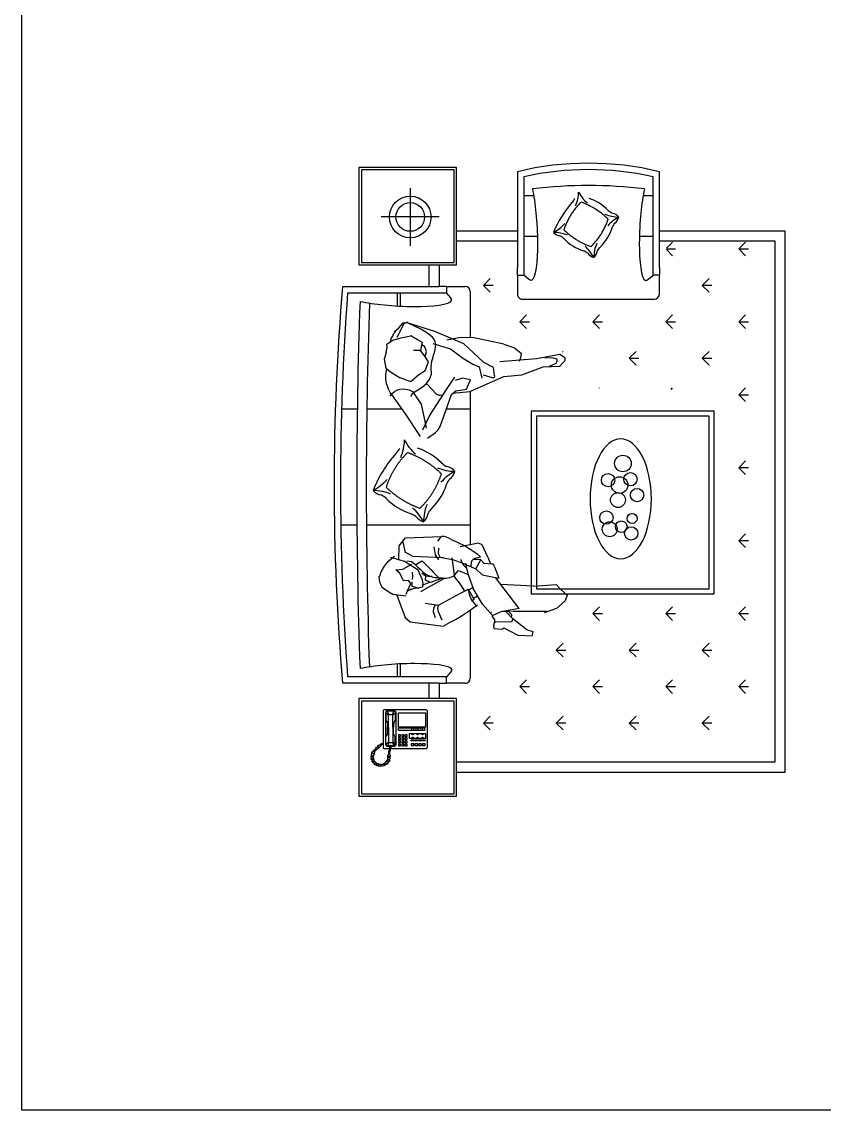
# Model space of a CAD drawing. Extents: x -42728 to 99010, y -18674 to 47645.
# Drawn here: x -38350 to -34399, y -8395 to -3036 of the extents above; entities that cross this region are included whole.
import ezdxf

# ---------------------------------------------------------------- set-up
doc = ezdxf.new("R2010")
doc.units = 0
doc.header["$LTSCALE"] = 100
doc.header["$MEASUREMENT"] = 0
doc.linetypes.add('DASHED', pattern=[0.75, 0.5, -0.25])
doc.layers.get('0').update_dxf_attribs({"linetype": 'CONTINUOUS'})
for name, color, linetype in [('3', 4, 'CONTINUOUS'), ('7', 7, 'CONTINUOUS'), ('LAYER2', 2, 'CONTINUOUS'), ('填充', 8, 'CONTINUOUS'), ('墙线', 2, 'CONTINUOUS'), ('家具', 223, 'CONTINUOUS'), ('家具线', 3, 'CONTINUOUS'), ('家具线1', 4, 'CONTINUOUS'), ('电气', 2, 'CONTINUOUS'), ('门', 1, 'CONTINUOUS')]:
    doc.layers.add(name, color=color, linetype=linetype)

# ---------------------------------------------------------------- blocks, each defined once
blk = doc.blocks.new('A$C0FBD7B58')
at = {"layer": '墙线', "color": 3}
for centre, radius in [((198.8, 198.6), 32.7), ((276.4, 231.3), 32.7), ((391.5, 206.8), 24.5), ((465.1, 202.7), 32.7), ((121.1, 161.8), 40.9), ((227.4, 145.5), 40.9), ((301, 137.3), 36.8), ((432.4, 153.6), 28.6), ((202.9, 88.3), 32.7), ((387.4, 80.1), 32.7), ((444.7, 96.5), 36.8)]:
    blk.add_circle(centre, radius, dxfattribs=at)
at = {"layer": '门', "color": 4}
blk.add_ellipse((295.1, 150.8), major_axis=(295.4, 0), ratio=0.510614, start_param=4.712389, end_param=10.995574, dxfattribs=at)
blk = doc.blocks.new('A$C47D16669')
at = {"layer": '3', "color": 3}
for points in [[(152.1, 352.5, 0.091296), (171.9, 447.7, 0.091296), (231.8, 371.1, 0.091296)], [(352.5, 295.9, 0.091296), (447.7, 275.8, 0.091296), (370.9, 216.1, 0.091296)], [(95.2, 151.8, 0.091296), (0, 171.9, 0.091296), (76.8, 231.6, 0.091296)], [(295.6, 95.2, 0.091296), (275.8, 0, 0.091296), (215.9, 76.6)]]:
    blk.add_lwpolyline(points, format="xyb", dxfattribs=at)
at = {"layer": '3', "color": 3, "linetype": 'DASHED', "ltscale": 30}
for points in [[(71.6, 189.8, 0.111006), (257.3, 74.3, 0.119549), (374.3, 262.2, 0.107813), (189.2, 378.1)], [(188.2, 377.9, 0.121865), (71.6, 189.8, 0.121865)]]:
    blk.add_lwpolyline(points, format="xyb", dxfattribs=at)
at = {"layer": '7'}
blk.add_lwpolyline([(275.8, 0, 0.159461), (301, 44.6, -0.076283), (321, 72.4, 0.115075), (402.6, 203.4, -0.076283), (418.7, 233.6, 0.159461), (447.7, 275.8)], format="xyb", dxfattribs=at)
for centre, radius, start, end in [((658.8, -97.5), 711.8, 138.38179, 157.76439), ((46.1, 454.2), 112.9, 315.58539, 333.03435), ((135.2, 81.5), 339.6, 45.13065, 71.38844), ((453.5, 403.1), 112.9, 225.77185, 243.2208), ((389, 227.5), 76.1, 39.47264, 79.6505), ((60.6, 227.7), 82.4, 222.65224, 258.89294), ((-6.1, 46.1), 112.9, 45.77185, 63.2208), ((312.2, 367.7), 339.6, 225.13065, 251.38844), ((166.6, -60.7), 112.9, 53.29829, 70.74724), ((307.5, 88.8), 94.3, 218.77541, 250.35713)]:
    blk.add_arc(centre, radius, start, end, dxfattribs=at)
blk = doc.blocks.new('A$C09271D64')
at = {"layer": '家具', "color": 1}
for p, q in [((142.6, 285.2), (142.6, 0)), ((0, 142.6), (285.2, 142.6))]:
    blk.add_line(p, q, dxfattribs=at)
for radius in [102.6, 70.6]:
    blk.add_circle((142.6, 142.6), radius, dxfattribs=at)
blk = doc.blocks.new('A$C12620C15')
at = {"layer": '电气', "color": 4, "linetype": 'ByBlock'}
for p, q in [((0, 392.4, 0), (3.8, 396.2, 0)), ((0, 392.4, 0), (0.1, 91.4, 0)), ((3.8, 396.2, 0), (266.7, 396.2, 0)), ((266.7, 396.2, 0), (270.5, 392.4, 0)), ((270.6, 139.2, 0), (270.5, 392.4, 0)), ((0.1, 91.4, 0), (3.9, 87.6, 0)), ((3.9, 87.6, 0), (266.8, 87.6, 0)), ((266.8, 87.6, 0), (270.6, 91.4, 0)), ((270.6, 91.4, 0), (270.6, 132.5, 0))]:
    blk.add_line(p, q, dxfattribs=at)
at = {"layer": '电气', "color": 3, "linetype": 'ByBlock'}
for p, q in [((21, 384.8, 0), (121.9, 384.8, 0)), ((21, 194.3, 0), (21, 384.8, 0)), ((121.9, 384.8, 0), (122, 194.3, 0)), ((165.7, 384.8, 0), (200, 384.8, 0)), ((165.8, 272.4, 0), (165.7, 384.8, 0)), ((200, 384.8, 0), (200, 272.4, 0)), ((209.6, 382.9, 0), (217.2, 382.9, 0)), ((209.6, 363.8, 0), (209.6, 382.9, 0)), ((217.2, 382.9, 0), (217.2, 363.8, 0)), ((238.1, 382.9, 0), (238.1, 363.8, 0)), ((249.6, 382.9, 0), (238.1, 382.9, 0)), ((249.6, 363.9, 0), (249.6, 382.9, 0)), ((125.7, 377.2, 0), (144.8, 377.2, 0)), ((125.8, 194.3, 0), (125.7, 377.2, 0)), ((125.7, 361.9, 0), (144.8, 361.9, 0)), ((125.7, 346.7, 0), (144.8, 346.7, 0)), ((125.7, 331.4, 0), (144.8, 331.4, 0)), ((125.7, 316.2, 0), (144.8, 316.2, 0)), ((144.8, 377.2, 0), (144.8, 194.3, 0)), ((169.6, 365.7, 0), (175.3, 365.7, 0)), ((169.6, 360, 0), (169.6, 365.7, 0)), ((175.3, 360, 0), (169.6, 360, 0)), ((169.6, 325.7, 0), (169.6, 331.4, 0)), ((169.6, 331.4, 0), (175.3, 331.4, 0)), ((175.3, 325.7, 0), (169.6, 325.7, 0)), ((175.3, 365.7, 0), (175.3, 360, 0)), ((175.3, 331.4, 0), (175.3, 325.7, 0)), ((190.5, 360, 0), (190.5, 365.7, 0)), ((190.5, 365.7, 0), (196.2, 365.7, 0)), ((196.2, 360, 0), (190.5, 360, 0)), ((190.5, 325.7, 0), (190.5, 331.5, 0)), ((190.5, 331.5, 0), (196.2, 331.5, 0)), ((196.2, 325.7, 0), (190.5, 325.7, 0)), ((196.2, 365.7, 0), (196.2, 360, 0)), ((196.2, 331.5, 0), (196.2, 325.7, 0)), ((217.2, 363.8, 0), (209.6, 363.8, 0)), ((209.6, 356.2, 0), (217.2, 356.2, 0)), ((209.6, 337.2, 0), (209.6, 356.2, 0)), ((217.2, 337.2, 0), (209.6, 337.2, 0)), ((209.6, 329.6, 0), (217.2, 329.6, 0)), ((209.6, 310.5, 0), (209.6, 329.6, 0)), ((217.2, 310.5, 0), (209.6, 310.5, 0)), ((217.2, 356.2, 0), (217.2, 337.2, 0)), ((217.2, 329.6, 0), (217.2, 310.5, 0)), ((238.1, 363.8, 0), (249.6, 363.9, 0)), ((238.1, 356.2, 0), (238.1, 337.2, 0)), ((249.6, 356.2, 0), (238.1, 356.2, 0)), ((238.1, 337.2, 0), (249.6, 337.2, 0)), ((238.1, 329.6, 0), (238.1, 310.5, 0)), ((249.6, 329.6, 0), (238.1, 329.6, 0)), ((238.1, 310.5, 0), (249.6, 310.5, 0)), ((249.6, 337.2, 0), (249.6, 356.2, 0)), ((249.6, 310.5, 0), (249.6, 329.6, 0)), ((125.7, 301, 0), (144.8, 301, 0)), ((125.8, 285.7, 0), (144.8, 285.7, 0)), ((200, 272.4, 0), (165.8, 272.4, 0)), ((169.6, 291.4, 0), (169.6, 297.2, 0)), ((169.6, 297.2, 0), (175.3, 297.2, 0)), ((175.3, 291.4, 0), (169.6, 291.4, 0)), ((175.3, 297.2, 0), (175.3, 291.4, 0)), ((186.7, 255.3, 0), (175.3, 255.2, 0)), ((175.3, 255.2, 0), (175.3, 240, 0)), ((175.3, 240, 0), (186.7, 240, 0)), ((175.3, 232.4, 0), (175.3, 217.1, 0)), ((186.7, 232.4, 0), (175.3, 232.4, 0)), ((186.7, 240, 0), (186.7, 255.3, 0)), ((186.7, 217.2, 0), (186.7, 232.4, 0)), ((190.5, 291.4, 0), (190.5, 297.2, 0)), ((190.5, 297.2, 0), (196.2, 297.2, 0)), ((196.2, 291.4, 0), (190.5, 291.4, 0)), ((196.2, 297.2, 0), (196.2, 291.4, 0)), ((207.7, 255.3, 0), (196.2, 255.3, 0)), ((196.2, 255.3, 0), (196.2, 240, 0)), ((196.2, 240, 0), (207.7, 240, 0)), ((207.7, 232.4, 0), (196.2, 232.4, 0)), ((196.2, 232.4, 0), (196.3, 217.2, 0)), ((207.7, 240, 0), (207.7, 255.3, 0)), ((207.7, 217.2, 0), (207.7, 232.4, 0)), ((209.6, 283.8, 0), (209.6, 302.9, 0)), ((209.6, 302.9, 0), (217.2, 302.9, 0)), ((217.2, 283.8, 0), (209.6, 283.8, 0)), ((217.2, 302.9, 0), (217.2, 283.8, 0)), ((219.1, 255.3, 0), (219.1, 240, 0)), ((230.5, 255.3, 0), (219.1, 255.3, 0)), ((219.1, 240, 0), (230.5, 240, 0)), ((219.1, 232.4, 0), (219.1, 217.2, 0)), ((230.5, 232.4, 0), (219.1, 232.4, 0)), ((230.5, 240, 0), (230.5, 255.3, 0)), ((230.5, 217.2, 0), (230.5, 232.4, 0)), ((249.6, 302.9, 0), (238.1, 302.9, 0)), ((238.1, 302.9, 0), (238.1, 283.8, 0)), ((238.1, 283.8, 0), (249.6, 283.8, 0)), ((251.5, 255.3, 0), (240.1, 255.3, 0)), ((240.1, 255.3, 0), (240.1, 240, 0)), ((240.1, 240, 0), (251.5, 240, 0)), ((251.5, 232.4, 0), (240.1, 232.4, 0)), ((240.1, 232.4, 0), (240.1, 217.2, 0)), ((249.6, 283.8, 0), (249.6, 302.9, 0)), ((251.5, 240, 0), (251.5, 255.3, 0)), ((251.5, 217.2, 0), (251.5, 232.4, 0)), ((15.3, 177.1, 0), (5.8, 169.5, 0)), ((5.8, 169.5, 0), (5.8, 112.3, 0)), ((7.7, 161.9, 0), (11.5, 169.5, 0)), ((7.7, 161.9, 0), (7.7, 116.2, 0)), ((32.4, 152.4, 0), (7.7, 161.9, 0)), ((11.5, 169.5, 0), (19.1, 171.4, 0)), ((245.8, 177.2, 0), (15.3, 177.1, 0)), ((19.1, 171.4, 0), (70.5, 171.4, 0)), ((19.1, 171.4, 0), (36.2, 154.3, 0)), ((122, 194.3, 0), (21, 194.3, 0)), ((36.2, 154.3, 0), (32.4, 152.4, 0)), ((122, 154.3, 0), (36.2, 154.3, 0)), ((70.5, 171.4, 0), (80.1, 167.6, 0)), ((80.1, 167.6, 0), (89.6, 161.9, 0)), ((89.6, 161.9, 0), (102.9, 160, 0)), ((102.9, 160, 0), (122, 160, 0)), ((158.2, 160, 0), (122, 160, 0)), ((122, 154.3, 0), (224.8, 154.3, 0)), ((144.8, 194.3, 0), (125.8, 194.3, 0)), ((171.5, 161.9, 0), (158.2, 160, 0)), ((181, 167.6, 0), (171.5, 161.9, 0)), ((175.3, 217.1, 0), (186.7, 217.2, 0)), ((186.7, 209.5, 0), (175.3, 209.5, 0)), ((175.3, 209.5, 0), (175.3, 194.3, 0)), ((175.3, 194.3, 0), (186.7, 194.3, 0)), ((190.5, 171.4, 0), (181, 167.6, 0)), ((186.7, 194.3, 0), (186.7, 209.5, 0)), ((242, 171.4, 0), (190.5, 171.4, 0)), ((196.3, 217.2, 0), (207.7, 217.2, 0)), ((207.7, 209.5, 0), (196.3, 209.5, 0)), ((196.3, 209.5, 0), (196.3, 194.3, 0)), ((196.3, 194.3, 0), (207.7, 194.3, 0)), ((207.7, 194.3, 0), (207.7, 209.5, 0)), ((217.2, 209.5, 0), (217.2, 194.3, 0)), ((228.6, 209.5, 0), (217.2, 209.5, 0)), ((217.2, 194.3, 0), (228.6, 194.3, 0)), ((219.1, 217.2, 0), (230.5, 217.2, 0)), ((242, 171.4, 0), (224.8, 154.3, 0)), ((224.8, 154.3, 0), (228.6, 152.4, 0)), ((228.6, 194.3, 0), (228.6, 209.5, 0)), ((228.6, 152.4, 0), (253.4, 161.9, 0)), ((240.1, 217.2, 0), (251.5, 217.2, 0)), ((240.1, 209.5, 0), (240.1, 194.3, 0)), ((251.5, 209.5, 0), (240.1, 209.5, 0)), ((240.1, 194.3, 0), (251.5, 194.3, 0)), ((249.6, 169.5, 0), (242, 171.4, 0)), ((255.3, 167.6, 0), (245.8, 177.2, 0)), ((253.4, 161.9, 0), (249.6, 169.5, 0)), ((251.5, 194.3, 0), (251.5, 209.5, 0)), ((253.4, 161.9, 0), (253.4, 140.9, 0)), ((255.3, 140.8, 0), (255.3, 167.6, 0)), ((5.8, 112.3, 0), (15.3, 102.8, 0)), ((32.4, 125.7, 0), (7.7, 116.2, 0)), ((7.7, 116.2, 0), (11.5, 108.5, 0)), ((11.5, 108.5, 0), (19.1, 106.6, 0)), ((15.3, 102.8, 0), (243.9, 102.9, 0)), ((19.1, 106.6, 0), (36.2, 123.8, 0)), ((19.1, 106.6, 0), (70.5, 106.6, 0)), ((32.4, 125.7, 0), (32.4, 152.4, 0)), ((36.2, 123.8, 0), (32.4, 125.7, 0)), ((122, 123.8, 0), (36.2, 123.8, 0)), ((70.5, 106.6, 0), (80.1, 110.5, 0)), ((80.1, 110.5, 0), (89.6, 116.2, 0)), ((89.6, 116.2, 0), (102.9, 118.1, 0)), ((102.9, 118.1, 0), (122, 118.1, 0)), ((122, 123.8, 0), (224.8, 123.8, 0)), ((158.2, 118.1, 0), (122, 118.1, 0)), ((171.5, 116.2, 0), (158.2, 118.1, 0)), ((181, 110.5, 0), (171.5, 116.2, 0)), ((190.6, 106.7, 0), (181, 110.5, 0)), ((242, 106.7, 0), (190.6, 106.7, 0)), ((224.8, 123.8, 0), (228.7, 125.7, 0)), ((242, 106.7, 0), (224.8, 123.8, 0)), ((228.7, 125.7, 0), (228.6, 152.4, 0)), ((228.7, 125.7, 0), (253.4, 116.2, 0)), ((236.7, 76.2, 0), (232.5, 87.6, 0)), ((240.1, 87.6, 0), (242.4, 79.2, 0)), ((249.6, 108.6, 0), (242, 106.7, 0)), ((242.4, 79.2, 0), (248.5, 71.5, 0)), ((243.9, 102.9, 0), (255.3, 112.4, 0)), ((247.7, 141, 0), (264.1, 140.7, 0)), ((247.7, 135.2, 0), (247.7, 141, 0)), ((263, 134.1, 0), (247.7, 135.2, 0)), ((253.4, 116.2, 0), (249.6, 108.6, 0)), ((253.4, 134.8, 0), (253.4, 116.2, 0)), ((255.3, 112.4, 0), (255.3, 134.7, 0)), ((275.3, 131.5, 0), (263, 134.1, 0)), ((264.1, 140.7, 0), (283.4, 136.1, 0)), ((293.5, 126.8, 0), (275.3, 131.5, 0)), ((283.4, 136.1, 0), (301.6, 131.5, 0)), ((302.7, 125.7, 0), (293.5, 126.8, 0)), ((301.6, 131.5, 0), (311.6, 131.8, 0)), ((312.7, 126.1, 0), (302.7, 125.7, 0)), ((311.6, 131.8, 0), (313.9, 130.7, 0)), ((317.8, 119.1, 0), (312.7, 126.1, 0)), ((313.9, 130.7, 0), (318.1, 134.9, 0)), ((326.6, 120.7, 0), (317.8, 119.1, 0)), ((318.1, 134.9, 0), (327.4, 135.7, 0)), ((350.9, 118.7, 0), (326.6, 120.7, 0)), ((327.4, 135.7, 0), (329.3, 124.5, 0)), ((329.3, 124.5, 0), (335.9, 135.3, 0)), ((335.9, 135.3, 0), (346.3, 134.6, 0)), ((346.3, 134.6, 0), (347.5, 122.2, 0)), ((347.5, 122.2, 0), (355.9, 133, 0)), ((369.5, 104.1, 0), (350.9, 118.7, 0)), ((355.9, 133, 0), (364.8, 128, 0)), ((364.8, 128, 0), (362.5, 116.4, 0)), ((362.5, 116.4, 0), (373.3, 121.8, 0)), ((380.3, 83.7, 0), (369.5, 104.1, 0)), ((373.3, 121.8, 0), (380.2, 116.1, 0)), ((380.2, 116.1, 0), (373.7, 107.2, 0)), ((373.7, 107.2, 0), (384.1, 108.7, 0)), ((382.2, 60.5, 0), (380.3, 83.7, 0)), ((388.7, 101.4, 0), (381, 92.1, 0)), ((381, 92.1, 0), (393.8, 93.3, 0)), ((384.1, 108.7, 0), (388.7, 101.4, 0)), ((396.1, 85.2, 0), (385.7, 80.2, 0)), ((385.7, 80.2, 0), (396.1, 75.6, 0)), ((393.8, 93.3, 0), (396.1, 85.2, 0)), ((242.1, 70.8, 0), (236.7, 76.2, 0)), ((245.8, 66.8, 0), (242.1, 70.8, 0)), ((243.1, 59.7, 0), (245.8, 66.8, 0)), ((246.5, 56.4, 0), (243.1, 59.7, 0)), ((252.2, 59.1, 0), (246.5, 56.4, 0)), ((248.5, 71.5, 0), (251.2, 69.5, 0)), ((248.5, 54.4, 0), (252.2, 59.1, 0)), ((253.9, 49.3, 0), (248.5, 54.4, 0)), ((251.2, 69.5, 0), (250.8, 65.5, 0)), ((250.8, 65.5, 0), (254.9, 69.5, 0)), ((264.9, 53.4, 0), (253.9, 49.3, 0)), ((254.9, 69.5, 0), (268.6, 54, 0)), ((259.6, 43, 0), (264.9, 53.4, 0)), ((268, 34.3, 0), (259.6, 43, 0)), ((280, 36.3, 0), (268, 34.3, 0)), ((268.6, 54, 0), (290.1, 28.9, 0)), ((274.7, 27.5, 0), (280, 36.3, 0)), ((282.4, 20.2, 0), (274.7, 27.5, 0)), ((290.8, 23.2, 0), (282.4, 20.2, 0)), ((289.6, 11.6, 0), (290.8, 23.1, 0)), ((301.2, 8.1, 0), (289.6, 11.6, 0)), ((290.8, 28.5, 0), (327, 15.8, 0)), ((305.4, 19.3, 0), (301.2, 8.1, 0)), ((305, 6.9, 0), (305.4, 19.3, 0)), ((313.9, 4.2, 0), (305, 6.9, 0)), ((321.6, 12.3, 0), (313.9, 4.2, 0)), ((321.6, 1.9, 0), (321.6, 12.3, 0)), ((331.3, 0, 0), (321.6, 1.9, 0)), ((327, 15.8, 0), (356, 21.2, 0)), ((334.8, 12, 0), (331.3, 0, 0)), ((340.5, 1.9, 0), (334.8, 12, 0)), ((348.3, 3.5, 0), (340.5, 1.9, 0)), ((347.9, 15.4, 0), (348.3, 3.5, 0)), ((358.3, 6.2, 0), (347.9, 15.4, 0)), ((356, 21.2, 0), (372.6, 38.2, 0)), ((366, 9.3, 0), (358.3, 6.2, 0)), ((372.9, 15, 0), (362.5, 20.4, 0)), ((362.5, 20.4, 0), (366, 9.3, 0)), ((372.6, 38.2, 0), (382.2, 60.5, 0)), ((383.4, 26.2, 0), (372.9, 30.9, 0)), ((372.9, 30.9, 0), (377.6, 20.1, 0)), ((377.6, 20.1, 0), (372.9, 15, 0)), ((390.3, 39.3, 0), (378.7, 40.5, 0)), ((378.7, 40.5, 0), (388.8, 32.4, 0)), ((388.8, 32.4, 0), (383.4, 26.2, 0)), ((396.8, 69, 0), (385.7, 66.3, 0)), ((385.7, 66.3, 0), (398, 62.1, 0)), ((396.1, 54.8, 0), (385.7, 54.4, 0)), ((385.7, 54.4, 0), (393.4, 45.5, 0)), ((393.4, 45.5, 0), (390.3, 39.3, 0)), ((396.1, 75.6, 0), (396.8, 69, 0)), ((398, 62.1, 0), (396.1, 54.8, 0))]:
    blk.add_line(p, q, dxfattribs=at)
blk = doc.blocks.new('A$C2AE94D72')
at = {"layer": '填充'}
h = blk.add_hatch(dxfattribs=at)
h.set_pattern_fill('GRASS', color=251, scale=10, style=0)
h.set_pattern_definition([(90, (-474673.19, -42004.72), (-179.605, 179.605), [47.625, -311.585]), (45, (-474673.19, -42004.72), (-179.60512, 179.60512), [47.625, -206.375]), (135, (-474673.19, -42004.72), (-179.60512, -179.60512), [47.625, -206.375])])
h.paths.add_polyline_path([(2812.4, 2053.8), (331.1, 2053.8), (331.1, 1602.3), (617.6, 1602.3), (629.7, 848.4), (327.1, 828.2), (314.9, 691.2), (419.8, 566.2), (544.9, 521.8), (553, 662.9), (815.3, 662.9), (795.1, 759.7), (932.3, 921), (847.5, 985.5), (956.5, 1166.9), (1081.5, 957.2), (1097.7, 1864.3), (2070.1, 1864.3), (2066, 1828.1), (2094.3, 1154.8), (2211.3, 1154.8), (2328.3, 973.4), (2550.2, 739.5), (2812.4, 630.7)])
at = {"color": 3}
for p, q in [((140.2, 1536.6), (140.2, 1487.8)), ((338.2, 1469.5), (338.2, 1536.6)), ((338.2, 900.2), (338.2, 967.2)), ((140.2, 949), (140.2, 900.2)), ((1190, 637), (1190, 519)), ((1761.5, 637), (1761.5, 125.1)), ((617.5, 292.3), (683.4, 292.3)), ((682.7, 278), (617.5, 278)), ((1190, 298.9), (1190, 128.4)), ((2443.3, 292.3), (2509.3, 292.3)), ((2509.3, 278), (2444, 278)), ((1190, 81.5), (1190, 6.7)), ((1761.5, 78.1), (1761.5, 0))]:
    blk.add_line(p, q, dxfattribs=at)
at = {"color": 8}
for p, q in [((932.9, 1096.1), (920.9, 1078.3)), ((920.9, 1078.3), (943.2, 963.1)), ((979.8, 1078.6), (958.6, 1096.6)), ((982.2, 995.4), (979.8, 1078.6)), ((2053.6, 1059.3), (2077.5, 1081.4)), ((2077.5, 1081.4), (2106.7, 1113.3)), ((2106.7, 1113.3), (2135.1, 1103.7)), ((2135.1, 1103.7), (2172.1, 1062.2)), ((940, 1046.5), (937.9, 1003.7)), ((945.3, 1064.1), (940, 1046.5)), ((954.8, 1064.7), (945.3, 1064.1)), ((963.6, 1060), (954.8, 1064.7)), ((978.8, 1027.3), (963.6, 1060)), ((2061.9, 948.3), (2053.6, 1059.3)), ((2172.1, 1062.2), (2193.7, 1001)), ((1022.1, 891.4), (982.2, 995.4)), ((2185, 844.1), (2186.1, 1013.3)), ((943.2, 963.1), (958.4, 782)), ((2061.9, 948.3), (2053.9, 787.6)), ((2277.1, 915.8), (2223.7, 846.4)), ((2286.5, 946.8), (2277.1, 915.8)), ((2306.7, 941.4), (2286.5, 946.8)), ((2304, 871.3), (2306.7, 941.4)), ((889, 855.4), (914.5, 886.7)), ((914.5, 886.7), (938.2, 883.6)), ((938.2, 883.6), (955.4, 877.4)), ((948.3, 902.5), (947.8, 899)), ((947.8, 899), (948.6, 898.9)), ((1029.1, 802.3), (1022.1, 891.4)), ((2172.6, 877.9), (2019.3, 761.2)), ((2172.6, 877.9), (2188.7, 787.7)), ((2268.1, 801.8), (2304, 871.3)), ((871.3, 801.6), (889, 855.4)), ((2223.7, 846.4), (2184.8, 809.6)), ((2187.8, 839.3), (2186.6, 839.3)), ((2187.2, 826.3), (2187.2, 796.2)), ((2223.7, 846.4), (2240.2, 839.5)), ((2240.2, 839.5), (2237.2, 755.5)), ((871.3, 801.6), (837.8, 648.3)), ((985.3, 751.7), (961.7, 703.5)), ((1025.4, 756.5), (985.3, 751.7)), ((1103.5, 634.9), (1029.1, 802.3)), ((1967, 755.4), (2022.4, 777.2)), ((2006.3, 695.8), (2022.4, 777.2)), ((2188.7, 787.7), (2208.6, 745.3)), ((2228.5, 758), (2208.6, 745.3)), ((2242, 759.3), (2228.5, 758)), ((2237.2, 755.5), (2255.7, 751.9)), ((2255.7, 751.9), (2270.7, 753.5)), ((2273.7, 791.7), (2268.1, 801.8)), ((2268.1, 801.8), (2268.1, 801.8)), ((2270.7, 753.5), (2273.7, 791.7)), ((1021, 700.7), (1036.1, 749)), ((1919.4, 723.1), (1858.2, 695.4)), ((1919.4, 723.1), (1952, 736.7)), ((1932.9, 688.2), (1948.2, 703.4)), ((1948.2, 703.4), (1952.8, 743.7)), ((2150.8, 696.9), (2073.8, 650.9)), ((2207.1, 746.4), (2150.8, 696.9)), ((2191.7, 741.6), (2187.8, 741.6)), ((837.8, 648.3), (839.7, 581.2)), ((938.7, 599.4), (969, 649.8)), ((969, 649.8), (983, 680.5)), ((983, 680.5), (1038.4, 693.8)), ((1858.2, 695.4), (1850.3, 677)), ((1850.3, 677), (1868.7, 587.5)), ((1879.8, 637.1), (1891.2, 654.6)), ((1891.2, 654.6), (1903.6, 671.4)), ((1903.6, 671.4), (1917.2, 687.6)), ((1932.9, 688.2), (1931.1, 649.9)), ((1976.9, 663.8), (1932.9, 688.2)), ((1962.9, 643.8), (1962.9, 643.8)), ((1976.9, 663.8), (2006.3, 695.8)), ((2081.9, 624.7), (2068.6, 648.9)), ((2127.9, 655.5), (2077.5, 628)), ((2111, 673.1), (2122.2, 652.3)), ((2127.9, 655.5), (2136.7, 642.1)), ((893.6, 539.1), (938.7, 599.4)), ((1045.5, 637.5), (1037.7, 598.5)), ((1037.7, 598.5), (1050.3, 562.3)), ((1092.8, 618.8), (1045.5, 637.5)), ((1101.1, 565), (1092.8, 618.8)), ((1112.7, 549.2), (1103.5, 634.9)), ((1850.2, 581.6), (1859.5, 600.6)), ((1859.5, 600.6), (1869.3, 619.1)), ((1869.3, 619.1), (1879.8, 637.1)), ((1985.2, 579.7), (2004.4, 626.4)), ((2084.3, 608.5), (2046, 583)), ((2097, 588.7), (2077.5, 628)), ((839.7, 581.2), (850.6, 521)), ((868.2, 451.9), (893.6, 539.1)), ((1033.8, 559.2), (1088.7, 521.9)), ((1118.4, 544.7), (1101.1, 565)), ((1275.7, 488.3), (1118.4, 544.7)), ((1832.6, 542.8), (1841.3, 562.4)), ((1841.3, 562.4), (1850.2, 581.6)), ((2017.7, 560.4), (1923.5, 547)), ((2007.8, 558.9), (1985.2, 579.7)), ((2046, 583), (2017.7, 560.4)), ((2155.1, 479.7), (2097, 588.7)), ((1088.7, 521.9), (1219.4, 438)), ((1121.5, 488.8), (1119.9, 501.8)), ((1840.9, 477.1), (1817.9, 494.5)), ((1824.2, 317.7), (1817.9, 494.5)), ((1919.8, 488.5), (1903.6, 480.2)), ((1914.3, 353), (1920.5, 505.4)), ((2088.5, 393.3), (2021.3, 512.6)), ((2230.2, 498.1), (2189.1, 479.7)), ((2238.1, 341.3), (2258.7, 503.5)), ((957.6, 430.4), (929.9, 413.5)), ((1000.8, 414.9), (957.6, 430.4)), ((1066.5, 422.3), (1114.7, 469.3)), ((1219.4, 438), (1294.8, 401.4)), ((1332.8, 425.8), (1305.9, 465)), ((1908.2, 464.9), (1868.4, 458.8)), ((1903.6, 480.2), (1874.5, 481.7)), ((1932.7, 481.7), (1908.2, 464.9)), ((2010.8, 416.6), (2015.4, 443.9)), ((2014.1, 448.3), (2012.1, 448.3)), ((2031.1, 414.6), (2042.9, 439.5)), ((2044, 448.3), (2041.3, 448.3)), ((2146.6, 414.5), (2155.1, 479.7)), ((2172.1, 476.8), (2155.1, 479.7)), ((2171.1, 457.5), (2155.1, 464.1)), ((2188.3, 456.5), (2171.1, 457.5)), ((2189.1, 479.7), (2172.1, 476.8)), ((2218, 465.8), (2188.3, 456.5)), ((831.3, 349.8), (848.5, 376.7)), ((848.5, 376.7), (860.6, 399.4)), ((860.6, 399.4), (902.4, 391.3)), ((883.5, 413.1), (872.2, 397.2)), ((907.6, 421.6), (883.5, 413.1)), ((902.4, 391.3), (901.1, 357.6)), ((929.9, 413.5), (902.4, 391.3)), ((904.6, 390.7), (902.4, 391.3)), ((931.3, 415.4), (907.6, 421.6)), ((1019.5, 383.5), (1000.8, 414.9)), ((1052.2, 346.5), (1019.5, 383.5)), ((1103, 353.2), (1165.5, 394.3)), ((1165.5, 394.3), (1242.6, 410.9)), ((1214.1, 315.8), (1325.3, 389.4)), ((1242.6, 410.9), (1283.7, 418.9)), ((1956.4, 367.5), (1937.7, 399.1)), ((1984.2, 379.9), (1940.3, 312.7)), ((2030.9, 401.8), (1984.2, 379.9)), ((1996.6, 397.8), (2010.8, 416.6)), ((2010.8, 416.6), (2031.1, 414.6)), ((2052.1, 404.2), (2030.9, 401.8)), ((2065, 402.7), (2052.1, 404.2)), ((2060.2, 346.3), (2071.9, 382.8)), ((2077, 338), (2065, 402.7)), ((769.4, 310.7), (760.4, 330.6)), ((839.2, 295.5), (830.3, 344.2)), ((1053.7, 338.7), (1036.3, 291.7)), ((1253.1, 352.6), (1253.1, 352.6)), ((1914.3, 353), (1897.1, 318.7)), ((1942, 347.4), (1939.1, 324.4)), ((1956.4, 367.5), (1942, 347.4)), ((1978.3, 305.4), (1953.5, 349.2)), ((2014.9, 353.6), (1992.9, 352.1)), ((2029.5, 352.1), (2014.9, 353.6)), ((2048.5, 343.4), (2033.9, 333.2)), ((2033.9, 333.2), (2035.3, 308.3)), ((2060, 350.6), (2041.3, 350.6)), ((2085.7, 327.3), (2048.5, 343.4)), ((2102, 321.7), (2085.7, 327.3)), ((2216.8, 316.1), (2238.1, 341.3)), ((836.9, 276.6), (769.4, 310.7)), ((851.1, 256), (839.2, 295.5)), ((1010.5, 248.3), (1036.3, 291.7)), ((1118.7, 248.8), (1214.1, 315.8)), ((1864.3, 286.3), (1824.2, 317.7)), ((1897.1, 318.7), (1839.7, 305.5)), ((1931.9, 284.6), (1864.3, 286.3)), ((1940.3, 312.7), (1920.4, 246.2)), ((1981.2, 270.4), (1978.3, 305.4)), ((1998.8, 289.3), (1981.2, 270.4)), ((2035.3, 308.3), (1998.8, 289.3)), ((2101.4, 255.9), (2109.9, 321.5)), ((2107.3, 275.2), (2216.8, 316.1)), ((870.5, 226.8), (851.1, 256)), ((887.7, 227.4), (870.5, 226.8)), ((910.9, 223.4), (887.7, 227.4)), ((910.9, 223.4), (944.8, 212.9)), ((944.8, 212.9), (989.2, 221.3)), ((989.2, 221.3), (1010.5, 248.3)), ((2014.2, 186), (2011.3, 193.2))]:
    blk.add_line(p, q, dxfattribs=at)
for points in [[(764.5, 323.8), (806.2, 461.5), (868.1, 603.8), (961.7, 703.5)], [(1967.1, 641.3), (1957.5, 641.5), (1949.6, 642.3), (1943.2, 643.7), (1938.2, 645.6), (1934.3, 647.8), (1931.4, 650.3), (1929.1, 652.9), (1927.5, 655.7), (1926.2, 658.4), (1925.1, 661.2), (1924.2, 664.3), (1923.2, 667.7), (1922.2, 671.6), (1920.9, 676.1), (1919.3, 681.4), (1917.2, 687.6)], [(1919.8, 488.5), (1923.9, 512.6), (1927.6, 532.1), (1931.5, 548.8), (1936.2, 564.9), (1942.4, 582.4), (1950.8, 603.3), (1962.1, 629.8), (1976.9, 663.8)], [(1949.1, 613.9), (1973.5, 618.5), (2004.4, 626.4), (2037.6, 637.2), (2073.8, 650.9)], [(2162.8, 671.5), (2149.1, 658.6), (2136.3, 648.9), (2124.3, 641.8), (2113.3, 636.8), (2103.1, 633.5), (2093.7, 631.2), (2085.2, 629.6), (2077.5, 628)], [(2258.7, 503.5), (2240.3, 537.3), (2225.9, 563.6), (2214.2, 584.2), (2204.1, 601.2), (2194.3, 616.5), (2183.6, 632), (2170.7, 649.9), (2154.4, 672)], [(1930.1, 588.3), (1933.3, 589.6), (1937.4, 591.5), (1941.4, 593.5), (1945.5, 595.6), (1949.8, 598), (1954.1, 600.7), (1958.6, 604), (1963.3, 608), (1968.3, 612.8), (1973.5, 618.5)], [(1956.4, 367.5), (1968.3, 379.4), (1978.2, 389.6), (1986.5, 398.2), (1993.2, 405.7), (1998.7, 412.3), (2003.1, 418.4), (2006.6, 424.1), (2009.6, 429.9), (2012.1, 436), (2014.2, 442.4), (2016, 449.1), (2017.5, 456.3), (2018.8, 463.8), (2019.8, 471.7), (2020.7, 480), (2021.4, 488.8), (2022, 497.9), (2022.3, 507.4), (2022.1, 516.9), (2021.2, 526.4), (2019.3, 535.7), (2016.4, 544.7), (2012.2, 553.1), (2006.4, 560.7)], [(1937.7, 399.1), (1944.1, 407), (1951.5, 415), (1960.1, 423.3), (1969.9, 432.3), (1980.9, 442.6), (1993.3, 454.3), (2007.1, 468), (2022.5, 484.1)], [(2057.3, 400.1), (2051, 416.9), (2045, 433.4), (2038.6, 451.7), (2031, 473.7), (2021.5, 501.5)], [(984.9, 444.6), (969.9, 445.6), (954.9, 448.3), (940.1, 452.1), (925.5, 456.3), (911.2, 460.5), (897.4, 464), (884.2, 466.2), (871.6, 466.6), (859.7, 464.6), (848.1, 459.4), (836.5, 450.3), (824.4, 436.8), (811.6, 418.1), (797.5, 393.6), (781.9, 362.4), (764.2, 324)], [(1128.7, 346.4), (1117.3, 349.1), (1106.7, 361), (1095.5, 379), (1082.3, 399.6), (1066, 419.8), (1045.2, 436.1), (1018.6, 445.5), (984.9, 444.6)], [(858.9, 244.3), (858.7, 244.3), (849, 246.5), (838.7, 249.3), (830.6, 254.9), (819.2, 259.1), (813, 266.1), (801, 272.2), (789.6, 284.7), (777.8, 295.9), (765.5, 305.9), (764.5, 323.8)], [(1126.3, 243), (1113.8, 252.5), (1103.8, 263.4), (1096.6, 275.8), (1092.1, 289.5), (1090.4, 304.2), (1091.7, 319.9), (1095.8, 336.3), (1103, 353.2)], [(2085.7, 327.3), (2073.9, 357.3), (2072.9, 359.8)], [(1118.7, 248.8), (1108, 242.7), (1092.3, 234.9), (1078.1, 229.1), (1065.2, 225), (1053.1, 222.5), (1041.7, 221.1), (1031, 220.8), (1020.7, 221.4), (1011, 222.5), (1001.5, 224.1), (992.7, 225.7)], [(2011.3, 193.2), (2000.5, 195.4), (1988.7, 199.8), (1976.3, 206.3), (1963.6, 214.7), (1950.7, 224.8), (1938.1, 236.5), (1926.1, 249.7), (1914.8, 264.2)], [(2014.2, 186), (2031.8, 189), (2045.5, 192), (2056.2, 195.8), (2065, 201.2), (2072.9, 209.2), (2080.9, 220.4), (2090.1, 235.7), (2101.4, 255.9)]]:
    blk.add_lwpolyline(points, dxfattribs=at)
for centre, radius, start, end in [((945.9, 1089.5), 14.5, 29.0126, 153.1059), ((2154.4, 804.4), 39.4, 33.6582, 48.6901), ((2220, 804.4), 39.4, 117.125, 146.3418), ((2442.7, 5085.3), 4252.6, 266.7557, 266.939), ((1028.4, 749.3), 7.74, 357.9298, 112.144), ((1967, 740.9), 14.5, 90.0069, 168.8567), ((1887, 499.9), 69.2, 141.7113, 184.4017), ((1098.5, 485.9), 23.2, 314.2756, 7.0464), ((1254.8, 430), 61.9, 34.3974, 70.2689), ((837.9, 345.6), 7.74, 147.5821, 190.4364), ((1046.4, 341.4), 7.74, 339.7354, 41.4455), ((763.7, 277.3), 44.8, 338.6386, 349.1408)]:
    blk.add_arc(centre, radius, start, end, dxfattribs=at)
at = {"layer": 'LAYER2', "color": 4, "linetype": 'Continuous', "ltscale": 0.4}
blk.add_open_spline([(105.7, 1494.2), (174.5, 1480.3), (338.2, 1460), (584.6, 1479.4), (549, 1517), (531.1, 1536.6)], degree=3, knots=[7.164699, 7.164699, 7.164699, 7.164699, 321.403174, 563.581181, 649.604434, 649.604434, 649.604434, 649.604434], dxfattribs=at)
at = {"layer": '家具', "color": 4, "linetype": 'Continuous', "ltscale": 0.4}
for p, q in [((493.7, 1568), (531.1, 1568)), ((531.1, 1568), (531.1, 1536.6)), ((648.7, 893.6), (648.7, 1543.2)), ((610.9, 637), (838.1, 637)), ((1102.5, 637), (1858.5, 637)), ((2180, 637), (2515.9, 637)), ((2540.6, 519.4), (2509.3, 519.4)), ((2540.6, 481.9), (2540.6, 519.4))]:
    blk.add_line(p, q, dxfattribs=at)
at = {"layer": '家具', "color": 1}
for p, q in [((2929.4, 1568), (2929.4, 868.8)), ((2979.4, 1568), (2979.4, 868.8))]:
    blk.add_line(p, q, dxfattribs=at)
at = {"layer": '家具', "color": 4, "linetype": 'Continuous'}
for p, q in [((531.1, 868.8), (493.7, 868.8)), ((531.1, 868.8), (531.1, 900.2)), ((586.1, 519.4), (586.1, 481.9)), ((586.1, 519.4), (617.5, 519.4))]:
    blk.add_line(p, q, dxfattribs=at)
at = {"layer": '家具', "color": 1}
for points in [[(312.3, 1568), (312.3, 2185.7), (2979.4, 2185.7), (2979.4, 1568)], [(362.3, 1568), (362.3, 2135.7), (2929.4, 2135.7), (2929.4, 1568)], [(312.3, 568.8), (312.3, 868.8)], [(362.3, 568.8), (362.3, 868.8)], [(2929.4, 868.8), (2929.4, 568.8)], [(2979.4, 868.8), (2979.4, 568.8)], [(586.1, 485.2), (480, 485.2)], [(2616, 485.2), (2540.6, 485.2)], [(586.1, 435.2), (480, 435.2)], [(2616, 435.2), (2540.6, 435.2)]]:
    blk.add_lwpolyline(points, dxfattribs=at)
at = {"layer": '家具', "color": 4, "linetype": 'Continuous', "ltscale": 0.4}
for points in [[(399.8, 1568), (21.5, 1568, 0.119651), (21.5, 868.8), (462.5, 868.8)], [(2540.6, 388.1), (2540.6, 9.7, -0.042801), (586.1, 9.7), (586.1, 450.8)]]:
    blk.add_lwpolyline(points, format="xyb", dxfattribs=at)
for points in [[(493.7, 1568), (399.8, 1568)], [(624, 1568), (531.1, 1568)], [(462.5, 868.8), (493.7, 868.8)], [(531.1, 868.8), (624, 868.8)], [(586.1, 519.4), (586.1, 612.2)], [(2540.6, 612.2), (2540.6, 519.4)], [(586.1, 450.8), (586.1, 481.9)], [(2540.6, 481.9), (2540.6, 388.1)]]:
    blk.add_lwpolyline(points, dxfattribs=at)
for points in [[(0, 88.8), (480, 88.8), (480, 568.8), (0, 568.8)], [(2616, 88.8), (3096, 88.8), (3096, 568.8), (2616, 568.8)]]:
    blk.add_lwpolyline(points, close=True, dxfattribs=at)
for centre, radius, start, end in [((624, 1543.2), 24.8, 0, 90), ((2433.4, 1218.4), 2343.9, 173.2431, 186.7569), ((2515.9, 612.2), 24.8, 0, 90), ((1563.4, 25154.7), 25077, 267.93533, 272.06467)]:
    blk.add_arc(centre, radius, start, end, dxfattribs=at)
at = {"layer": '家具', "color": 4, "linetype": 'Continuous'}
for centre, start, end in [((624, 893.6), 270, 0), ((610.9, 612.2), 90, 180)]:
    blk.add_arc(centre, 24.8, start, end, dxfattribs=at)
at = {"layer": '家具', "color": 4, "linetype": 'Continuous', "ltscale": 0.4}
for points in [[(105.7, 942.6), (174.5, 956.5), (338.2, 976.8), (584.6, 957.4), (549, 919.7), (531.1, 900.2)], [(659.9, 94), (673.8, 162.8), (694.1, 326.5), (674.7, 572.9), (637, 537.3), (617.5, 519.4)], [(2466.8, 94), (2452.9, 162.8), (2432.7, 326.5), (2452, 572.9), (2489.7, 537.3), (2509.3, 519.4)]]:
    blk.add_open_spline(points, degree=3, knots=[7.164699, 7.164699, 7.164699, 7.164699, 321.403174, 563.581181, 649.604434, 649.604434, 649.604434, 649.604434], dxfattribs=at)
at = {"layer": '家具线', "color": 3, "linetype": 'Continuous', "ltscale": 0.4}
for points in [[(531.1, 1536.6), (46, 1536.6, 0.109924), (46, 900.2), (531.1, 900.2)], [(2509.3, 519.4), (2509.3, 34.3, -0.03698), (617.5, 34.3), (617.5, 519.4)]]:
    blk.add_lwpolyline(points, format="xyb", dxfattribs=at)
for points in [[(12, 100.8), (468, 100.8), (468, 556.8), (12, 556.8)], [(2628, 100.8), (3084, 100.8), (3084, 556.8), (2628, 556.8)]]:
    blk.add_lwpolyline(points, close=True, dxfattribs=at)
blk.add_arc((1566, 26172.4), 26047.6, 268.0258, 271.96028, dxfattribs=at)
at = {"layer": '家具线1', "color": 4, "linetype": 'Continuous', "ltscale": 0.4}
blk.add_lwpolyline([(1200, 1837.4), (1200, 937.4), (2100, 937.4), (2100, 1837.4)], close=True, dxfattribs=at)
at = {"layer": '家具线1', "color": 3, "linetype": 'Continuous', "ltscale": 0.4}
blk.add_lwpolyline([(1225, 1812.4), (1225, 962.4), (2075, 962.4), (2075, 1812.4)], close=True, dxfattribs=at)
at = {"extrusion": (0, 0, -1), "xscale": -1, "zscale": -1}
blk.add_blockref('A$C0FBD7B58', (-1337.2, 1226.8), dxfattribs=at)
at = {"extrusion": (0, 0, -1), "rotation": 270}
for p, xscale, yscale, zscale in [((-443.8, 1046.4), -0.7200000000000001, 0.7200000000000001, -0.7200000000000001), ((-1745.4, 158.2), -0.9, 0.9, -0.9)]:
    blk.add_blockref('A$C47D16669', p, dxfattribs=dict(at, xscale=xscale, yscale=yscale, zscale=zscale))
at = {"layer": '填充', "color": 251}
blk.add_blockref('A$C09271D64', (101.9, 198.7), dxfattribs=at)
at = {"layer": '填充', "color": 251, "xscale": 0.7, "yscale": 0.7, "zscale": 0.7}
blk.add_blockref('A$C12620C15', (2671.8, 147.2, 0), dxfattribs=at)

msp = doc.modelspace()

# ---------------------------------------------------------------- linework, layer by layer
for p, q in [((-38350.17953, -8395.1209), (-38350.17953, 18878.72363)), ((3558.57727, -8395.1209), (-38350.17953, -8395.1209))]:
    msp.add_line(p, q)

# ---------------------------------------------------------------- block references
at = {"rotation": 270}
msp.add_blockref('A$C2AE94D72', (-36778.78047, -3752.48313), dxfattribs=at)

doc.saveas('drawing.dxf')
